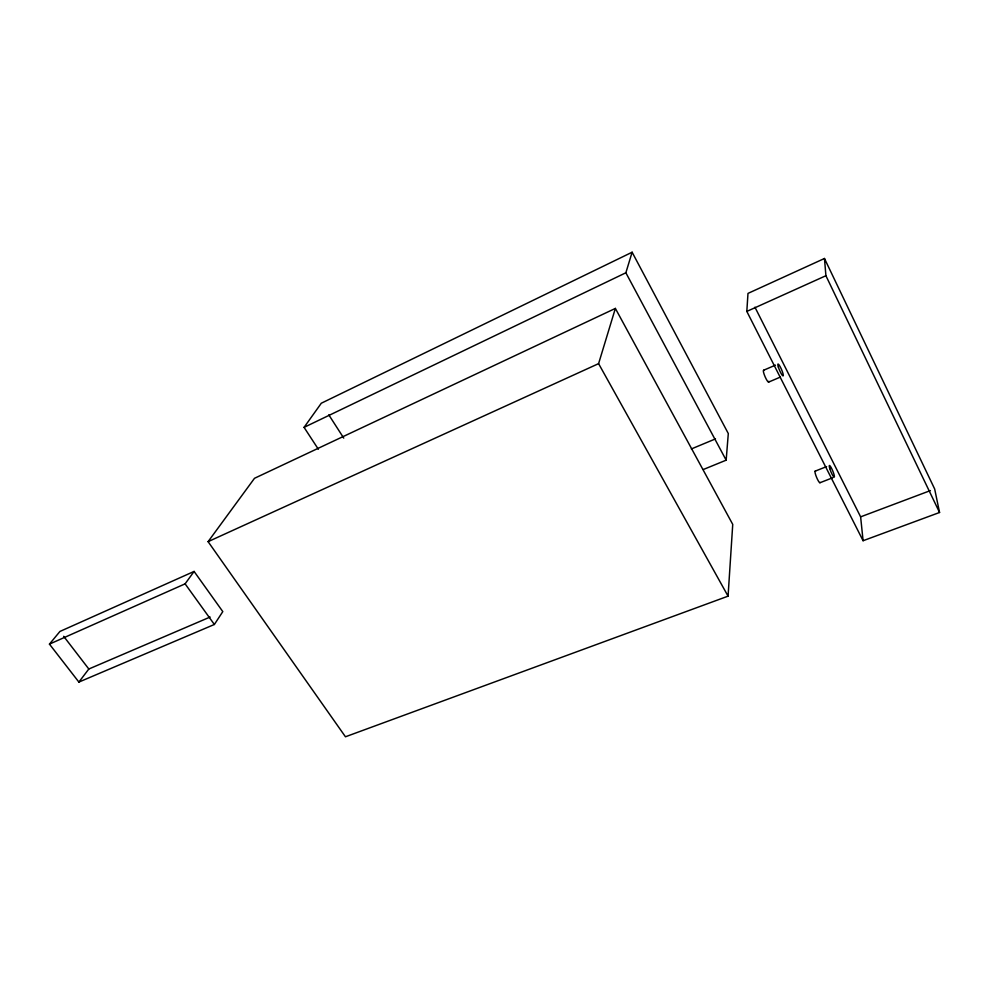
<?xml version="1.0" encoding="UTF-8"?>
<svg xmlns="http://www.w3.org/2000/svg" width="989" height="989" viewBox="0 0 989 989"><rect width="100%" height="100%" fill="white"/><g stroke="black" fill="none" stroke-linecap="round" stroke-linejoin="round"><path stroke-width="1.48" d="M746.819 311.411L747.981 293.399L824.467 258.488L934.667 488.986L939.55 512.487L863.088 540.723L746.819 311.411L825.914 275.721L824.467 258.488M728.065 596.157L732.738 524.393L615.368 308.42L254.507 478.293L208.098 541.651L345.458 736.78L728.065 596.157L598.592 363.643L615.368 308.42M703.364 469.491L726.161 460.169L728.3 433.541L632.119 252.22L321.314 403.215L304.068 427.359L318.347 449.229M726.161 460.169L625.864 272.779L632.119 252.22M214.366 624.479L222.797 611.61L194.091 571.432L59.933 631.452L49.45 644.123L78.885 682.076L214.366 624.479L185.104 583.844L194.091 571.432M78.885 682.076L88.825 669.009L210.113 617.049M304.068 427.359L625.864 272.779M208.098 541.651L598.592 363.643M49.45 644.123L185.104 583.844M763.619 370.245L775.45 365.139M768.564 382.125L780.42 377.056M691.348 448.944L715.504 438.881M815.183 471.123L826.581 466.61M819.955 482.743L832.812 477.712M863.088 540.723L860.628 516.851L930.389 490.593M63.667 636.298L88.825 669.009M328.793 414.848L343.752 438.115M754.941 307.196L860.628 516.851M825.914 275.721L939.55 512.487M820.128 482.459A6.28 1.063 67.5 0 1 816.543 477.242A6.28 1.063 67.5 0 1 815.529 471.246M768.836 381.297A6.453 1.137 66.7 0 1 765.202 376.994A6.453 1.137 66.7 0 1 764.027 370.442M829.796 468.675A6.305 1.001 67.5 0 0 834.246 477.155A6.305 1.001 67.5 0 0 831.465 468.143A6.305 1.001 67.5 0 0 829.796 468.675M778.331 367.018A6.478 1.063 66.7 0 0 783.053 375.931A6.478 1.063 66.7 0 0 780.309 366.956A6.478 1.063 66.7 0 0 778.331 367.018"/></g></svg>
